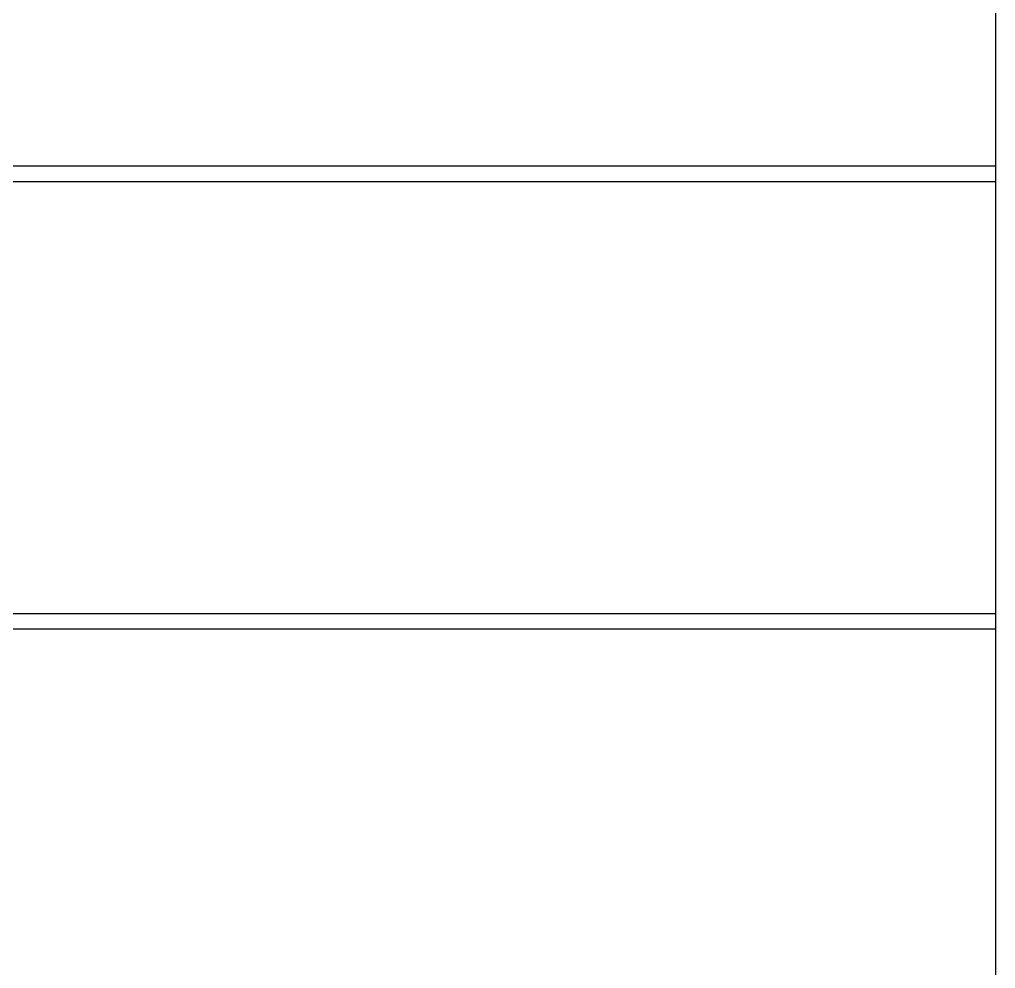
# Model space of a CAD drawing. Header units: millimetres. Extents: x 562 to 17351, y 2396 to 6995.
# Drawn here: x 9754.3 to 9817.5, y 3908.1 to 3969.6 of the extents above; entities that cross this region are included whole.
import ezdxf

# ---------------------------------------------------------------- set-up
doc = ezdxf.new("R2010")
doc.units = ezdxf.units.MM
doc.layers.add('02___PRT_ALL_AXES', color=7, linetype='Continuous')

msp = doc.modelspace()

# ---------------------------------------------------------------- linework, layer by layer
at = {"color": 7, "linetype": 'Continuous'}
for p, q in [((9817.541, 4020.13), (9817.541, 3685.13)), ((9280.541, 3960.13), (9817.541, 3960.13)), ((9280.541, 3930.13), (9817.541, 3930.13))]:
    msp.add_line(p, q, dxfattribs=at)
at = {"layer": '02___PRT_ALL_AXES', "color": 7, "linetype": 'Continuous'}
for p, q in [((9280.541, 3959.13), (9817.541, 3959.13)), ((9280.541, 3931.13), (9817.541, 3931.13))]:
    msp.add_line(p, q, dxfattribs=at)

doc.saveas('drawing.dxf')
